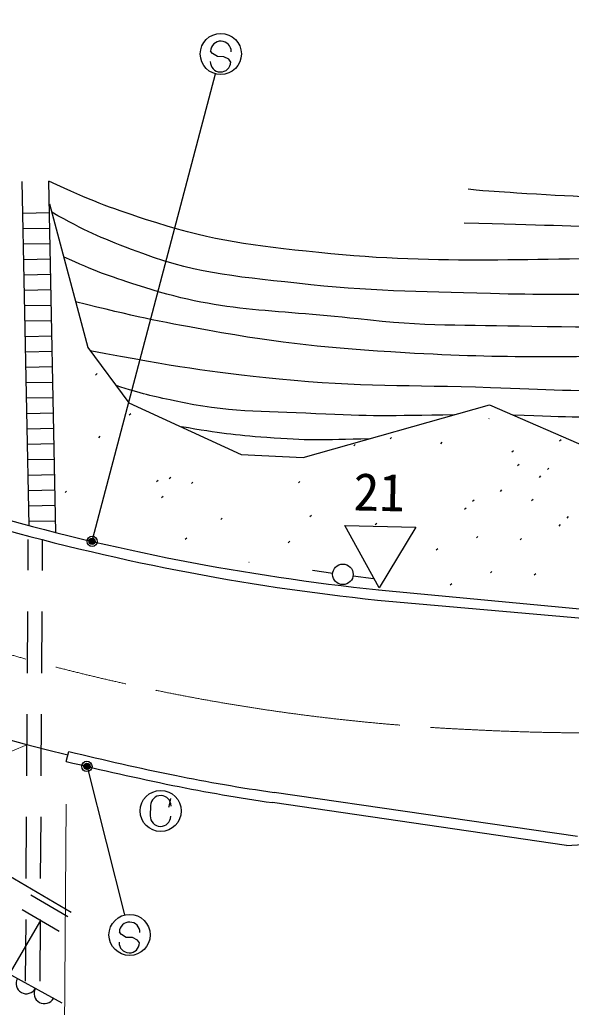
# Model space of a CAD drawing. Units: millimetres, scale not verified. Extents: x 40000 to 680000, y 20000 to 380000.
# Drawn here: x 433325 to 460156, y 229691 to 277762 of the extents above; entities that cross this region are included whole.
import ezdxf
from ezdxf.enums import TextEntityAlignment as Align

# ---------------------------------------------------------------- set-up
doc = ezdxf.new("R2010")
doc.units = ezdxf.units.MM
doc.header["$LTSCALE"] = 1000
doc.header["$PDMODE"] = 32
doc.header["$PDSIZE"] = 500
doc.linetypes.add('CHAIN', pattern=[18.5, 12, -1.5, 3.5, -1.5])
for name, color, linetype, lineweight in [('M-BGD', 7, 'Continuous', 25), ('M-BMK', 2, 'CHAIN', 13), ('M-STR-HTXT', 7, 'Continuous', 13), ('M-STR-STRC', 7, 'Continuous', 25)]:
    doc.layers.add(name, color=color, linetype=linetype, lineweight=lineweight)
doc.styles.add('ＭＳ ゴシック', font='')
doc.styles.get('ＭＳ ゴシック').set_extended_font_data('MS Gothic')

msp = doc.modelspace()

# ---------------------------------------------------------------- linework, layer by layer
at = {"layer": 'M-BGD'}
for p, q in [((435822, 234301), (362028, 277762)), ((356153, 273594), (435369, 229898)), ((433778, 253141), (433446, 269881)), ((435084, 252802), (434746, 269906)), ((434768, 268806), (436631, 261800)), ((433477, 268348), (434776, 268374)), ((433491, 267598), (434791, 267624)), ((433506, 266848), (434806, 266874)), ((433521, 266098), (434821, 266124)), ((433536, 265348), (434836, 265374)), ((433551, 264599), (434851, 264624)), ((433566, 263849), (434865, 263874)), ((433580, 263099), (434880, 263125)), ((433595, 262349), (434895, 262375)), ((433610, 261599), (434910, 261625)), ((436631, 261800), (438630, 259116)), ((433625, 260849), (434925, 260875)), ((433640, 260100), (434940, 260125)), ((437015, 260467), (437087, 260536)), ((433655, 259350), (434954, 259375)), ((438630, 259116), (444103, 256603)), ((433669, 258600), (434969, 258626)), ((447108, 256446), (456185, 259014)), ((456185, 259014), (464572, 255361)), ((438650, 258533), (438722, 258602)), ((456144, 258339), (456156, 258350)), ((433684, 257850), (434984, 257876)), ((437170, 257418), (437242, 257488)), ((451342, 257359), (451414, 257428)), ((453805, 257125), (453877, 257194)), ((459591, 257265), (459664, 257334)), ((433699, 257100), (434999, 257126)), ((449578, 257014), (449650, 257084)), ((457272, 256728), (457344, 256797)), ((433714, 256350), (435014, 256376)), ((444103, 256603), (447108, 256446)), ((457544, 256061), (457616, 256131)), ((459000, 255872), (459072, 255941)), ((433729, 255600), (435029, 255626)), ((439984, 255282), (440057, 255352)), ((440597, 255429), (440669, 255498)), ((446882, 255220), (446954, 255289)), ((458609, 255483), (458681, 255552)), ((433744, 254851), (435043, 254876)), ((435535, 254748), (435607, 254818)), ((441676, 255186), (441748, 255255)), ((456714, 254805), (456786, 254874)), ((440228, 254498), (440300, 254567)), ((455360, 254328), (455432, 254397)), ((458228, 254360), (458300, 254429)), ((433759, 254101), (435058, 254126)), ((454969, 253939), (455041, 254008)), ((433773, 253351), (435073, 253377)), ((443103, 253433), (443175, 253502)), ((447445, 253576), (447518, 253645)), ((459956, 253505), (460028, 253574)), ((450622, 253192), (450694, 253261)), ((459565, 253115), (459638, 253185)), ((433722, 252460), (433713, 250960)), ((434422, 252456), (434413, 250956)), ((441379, 252478), (441451, 252547)), ((446386, 252305), (446458, 252374)), ((455544, 252541), (455616, 252610)), ((457670, 252438), (457743, 252507)), ((453588, 251957), (453661, 252027)), ((444477, 251352), (444486, 251361)), ((447560, 250963), (448551, 250829)), ((449542, 250696), (450533, 250563)), ((456227, 250839), (456300, 250909)), ((458354, 250736), (458426, 250806)), ((450787, 250012), (468365, 248360)), ((454272, 250256), (454344, 250325)), ((450736, 249515), (468359, 247960)), ((433701, 248960), (433684, 245960)), ((434401, 248956), (434384, 245956)), ((433672, 243960), (433655, 240960)), ((434372, 243956), (434355, 240956)), ((435589, 241658), (435708, 242144)), ((460454, 237996), (445695, 240146)), ((440578, 239468), (440564, 239408)), ((440663, 239858), (440578, 239468)), ((459928, 237568), (445623, 239651)), ((433643, 238960), (433625, 235960)), ((434343, 238956), (434325, 235956)), ((459928, 237568), (461919, 237674)), ((433865, 235164), (435659, 234107)), ((433442, 234446), (435237, 233389)), ((434339, 233918), (432917, 231502)), ((433614, 233960), (433596, 230960)), ((434314, 233956), (434296, 230956))]:
    msp.add_line(p, q, dxfattribs=at)
msp.add_circle((449046, 250763), 500, dxfattribs=at)
for centre, radius, start, end in [((459770, 341443), 102341, 236.81377, 256.37827), ((462246, 360088), 110671, 253.91447, 264.05735), ((462246, 360088), 111171, 253.91447, 264.05735), ((468639, 376381), 138217, 256.21654, 258.41202), ((468639, 376381), 138717, 256.21654, 258.41202), ((458014, 325620), 86356, 258.55182, 261.79837), ((458014, 325620), 86856, 258.55182, 261.79837), ((433645, 230849), 500, 151.1183, 331.1183), ((434521, 230366), 500, 151.1183, 331.1183)]:
    msp.add_arc(centre, radius, start, end, dxfattribs=at)
for points, knots in [([(477662, 266660), (476263, 266362), (475815, 266328), (474623, 266169), (470513, 265624), (468155, 266091), (464010, 266124), (457469, 266175), (453769, 265778), (447267, 266490), (444170, 266829), (442405, 267075), (439445, 268045), (437569, 268659), (436861, 268924), (434746, 269906)], [0, 0, 0, 0, 1, 1, 1, 2, 2, 2, 3, 3, 3, 4, 4, 4, 5, 5, 5, 5]), ([(477959, 269804), (474638, 269472), (473699, 269424), (470963, 269280), (465717, 269004), (462755, 268973), (457514, 269326), (456584, 269388), (456266, 269395), (455135, 269509)], [0, 0, 0, 0, 1, 1, 1, 2, 2, 2, 3, 3, 3, 3]), ([(476536, 264502), (472460, 264491), (471439, 264488), (468173, 264477), (463509, 264461), (460895, 264308), (456233, 264431), (452548, 264529), (450474, 264531), (446810, 264934), (443619, 265286), (441752, 265422), (438758, 266581), (437199, 267185), (436576, 267439), (434879, 268389)], [0, 0, 0, 0, 1, 1, 1, 2, 2, 2, 3, 3, 3, 4, 4, 4, 5, 5, 5, 5]), ([(477601, 268176), (474768, 267679), (473876, 267567), (471466, 267404), (468185, 267184), (466337, 267542), (463049, 267633), (459886, 267721), (458898, 267749), (454952, 267862)], [0, 0, 0, 0, 1, 1, 1, 2, 2, 2, 3, 3, 3, 3]), ([(476407, 263087), (472631, 262992), (471668, 262971), (468630, 262921), (464574, 262855), (462301, 262743), (458246, 262830), (454938, 262901), (453070, 262821), (449783, 263196), (445562, 263677), (443061, 263495), (439033, 264843), (437613, 265318), (437042, 265481), (435455, 266222)], [0, 0, 0, 0, 1, 1, 1, 2, 2, 2, 3, 3, 3, 4, 4, 4, 5, 5, 5, 5]), ([(476305, 261681), (470863, 261491), (469427, 261450), (465016, 261412), (459959, 261368), (457119, 261252), (452070, 261549), (448300, 261771), (446181, 261980), (442464, 262647), (439936, 263100), (439053, 263283), (436037, 264035)], [0, 0, 0, 0, 1, 1, 1, 2, 2, 2, 3, 3, 3, 4, 4, 4, 4]), ([(476203, 260274), (473735, 260201), (473100, 260176), (471112, 260093), (468033, 259965), (466315, 259686), (463232, 259671), (460497, 259657), (458966, 259755), (456232, 259847), (452212, 259982), (449945, 259869), (445942, 260269), (442328, 260630), (441057, 260848), (436745, 261647)], [0, 0, 0, 0, 1, 1, 1, 2, 2, 2, 3, 3, 3, 4, 4, 4, 5, 5, 5, 5]), ([(454479, 258531), (451275, 258470), (450366, 258455), (447735, 258582), (445036, 258712), (443486, 258630), (440847, 259208), (439728, 259454), (439305, 259537), (438009, 259950)], [0, 0, 0, 0, 1, 1, 1, 2, 2, 2, 3, 3, 3, 3]), ([(476101, 258868), (473223, 258607), (472432, 258543), (470074, 258440), (467425, 258324), (465937, 258347), (463285, 258369), (460965, 258389), (460210, 258410), (457347, 258508)], [0, 0, 0, 0, 1, 1, 1, 2, 2, 2, 3, 3, 3, 3]), ([(450349, 257363), (447997, 257303), (447297, 257270), (445349, 257419), (443711, 257545), (443129, 257627), (441176, 257947)], [0, 0, 0, 0, 1, 1, 1, 2, 2, 2, 2])]:
    msp.add_open_spline(points, degree=3, knots=knots, dxfattribs=at)
at = {"layer": 'M-BMK'}
for centre, radius, start, end in [((459770, 341443), 98341, 236.81377, 267.50965), ((461410, 359149), 116105, 267.08084, 270.65841)]:
    msp.add_arc(centre, radius, start, end, dxfattribs=at)
at = {"layer": 'M-STR-HTXT'}
for p, q in [((408618, 232107), (433663, 242460)), ((435575, 239585), (435429, 217330))]:
    msp.add_line(p, q, dxfattribs=at)
at = {"layer": 'M-STR-STRC'}
for p, q in [((442707, 276114), (442611, 276234)), ((442949, 275970), (442707, 276114)), ((443250, 275961), (442949, 275970)), ((443493, 275844), (443250, 275961)), ((443595, 275705), (443493, 275844)), ((436886, 252516), (442852, 275128)), ((450806, 250106), (449139, 253142)), ((449139, 253142), (452602, 253068)), ((452602, 253068), (450806, 250106)), ((436630, 241270), (438421, 234182)), ((439686, 239508), (439675, 239008)), ((438267, 233232), (438170, 233352)), ((438509, 233088), (438267, 233232)), ((438809, 233079), (438509, 233088)), ((439052, 232962), (438809, 233079)), ((439155, 232823), (439052, 232962))]:
    msp.add_line(p, q, dxfattribs=at)
for centre, radius in [((443107, 276095), 1000), ((436847, 252371), 150), ((436847, 252371), 120), ((436847, 252371), 90), ((436847, 252371), 60), ((436847, 252371), 30), ((436593, 241416), 150), ((436593, 241416), 120), ((436593, 241416), 90), ((436593, 241416), 60), ((436593, 241416), 30), ((440181, 239247), 1000), ((438666, 233213), 1000)]:
    msp.add_circle(centre, radius, dxfattribs=at)
for centre, start, end in [((443110, 276220), 358.3191, 178.3191), ((443096, 275720), 178.3191, 358.3191), ((440186, 239497), 358.7643, 178.7643), ((440175, 238997), 178.7643, 358.7643), ((438670, 233338), 358.3191, 178.3191), ((438655, 232838), 178.3191, 358.3191)]:
    msp.add_arc(centre, 500, start, end, dxfattribs=at)
for p in [(436847, 252371), (436593, 241416)]:
    msp.add_point(p, dxfattribs=at)

# ---------------------------------------------------------------- texts
at = {"layer": 'M-STR-STRC', "style": 'ＭＳ ゴシック'}
msp.add_text('21', height=1833, rotation=358.764, dxfattribs=at).set_placement((450816, 254768), align=Align.MIDDLE_CENTER)

doc.saveas('drawing.dxf')
